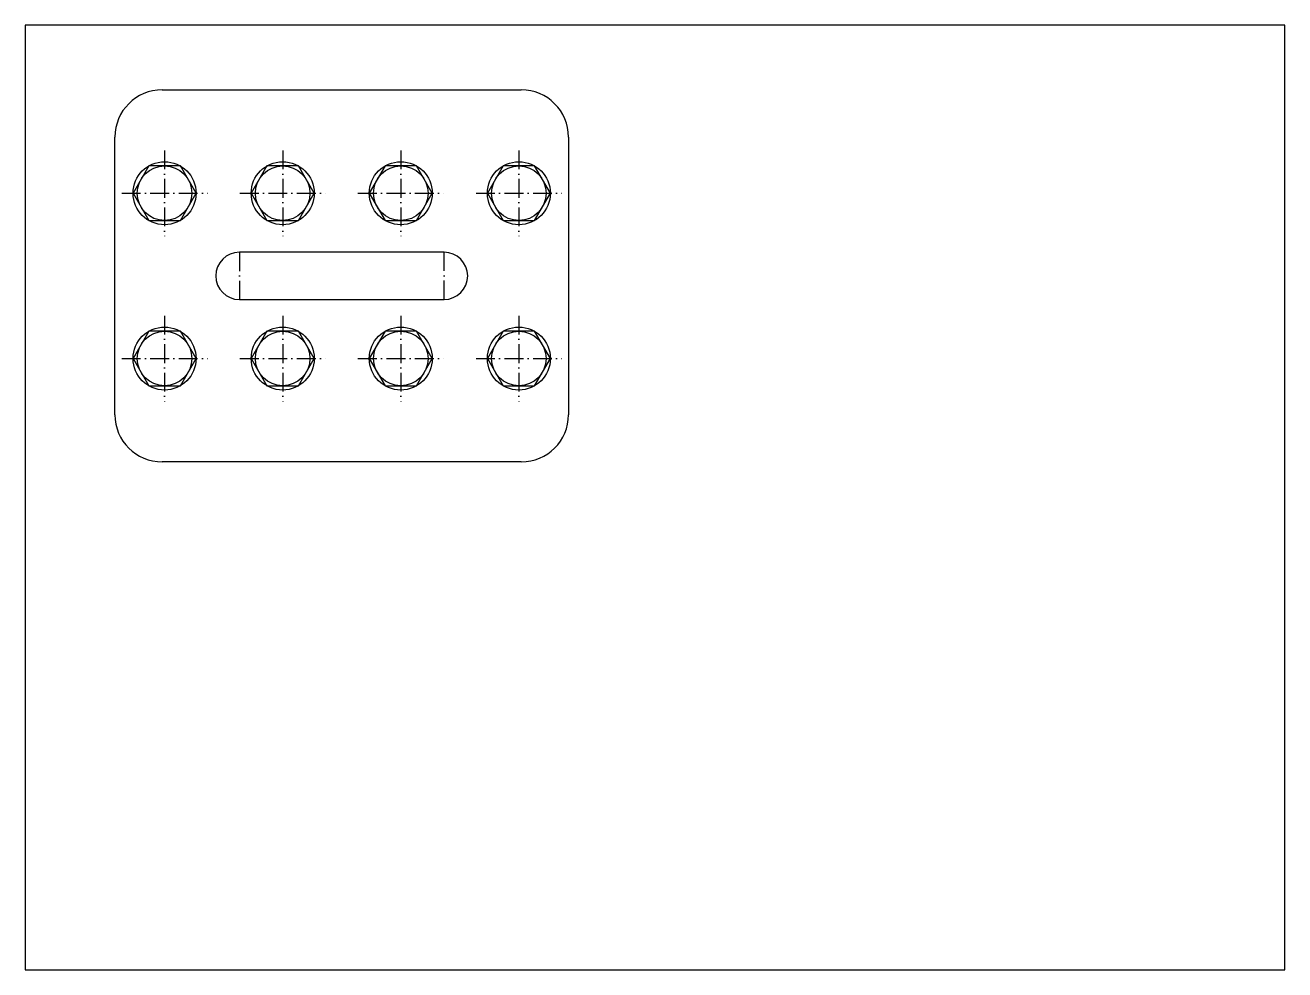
# Model space of a CAD drawing. Header units: inches. Extents: x 7 to 807, y 3 to 603.
import ezdxf

# ---------------------------------------------------------------- set-up
doc = ezdxf.new("R2010")
doc.units = ezdxf.units.IN
doc.header["$MEASUREMENT"] = 0
doc.linetypes.add('ACAD_ISO10W100', pattern=[18, 12, -3, 0, -3])
doc.layers.get('0').update_dxf_attribs({"color": 1})
doc.layers.add('cen', color=2, linetype='ACAD_ISO10W100')

# ---------------------------------------------------------------- blocks, each defined once
blk = doc.blocks.new('*U1')
blk.add_lwpolyline([(-10, 17.32), (-20, 0), (-10, -17.32), (10, -17.32), (20, 0), (10, 17.32)], close=True)
for radius in [20, 17.32]:
    blk.add_circle((0, 0), radius)
at = {"layer": 'cen'}
for p, q in [((0, 27.2), (0, -27.2)), ((-27.2, 0), (27.2, 0))]:
    blk.add_line(p, q, dxfattribs=at)
blk = doc.blocks.new('*U2')
at = {"color": 0, "linetype": 'ByBlock', "lineweight": -2, "transparency": 16777216}
for p in [(0, 105), (75, 105), (150, 105), (225, 105), (0, 0), (75, 0), (150, 0), (225, 0)]:
    blk.add_blockref('*U1', p, dxfattribs=at)

msp = doc.modelspace()

# ---------------------------------------------------------------- linework, layer by layer
for p, q in [((94.47, 561.57), (322.54, 561.57)), ((64.47, 355.24), (64.47, 531.57)), ((352.54, 531.57), (352.54, 355.24)), ((273.51, 458.4), (143.51, 458.4)), ((143.51, 428.4), (273.51, 428.4)), ((208.51, 428.4), (208.51, 428.4)), ((322.54, 325.24), (94.47, 325.24))]:
    msp.add_line(p, q)
msp.add_lwpolyline([(7.48, 2.63), (807.48, 2.63), (807.48, 602.63), (7.48, 602.63)], close=True)
for centre, radius, start, end in [((94.47, 531.57), 30, 90, 180), ((322.54, 531.57), 30, 0, 90), ((143.51, 443.4), 15, 90, 270), ((273.51, 443.4), 15, 270, 90), ((94.47, 355.24), 30, 180, 270), ((322.54, 355.24), 30, 270, 0)]:
    msp.add_arc(centre, radius, start, end)
at = {"layer": 'cen'}
for p, q in [((143.51, 458.4), (143.51, 428.4)), ((273.51, 428.4), (273.51, 458.4))]:
    msp.add_line(p, q, dxfattribs=at)

# ---------------------------------------------------------------- block references
msp.add_blockref('*U2', (96.01, 390.9))

doc.saveas('drawing.dxf')
